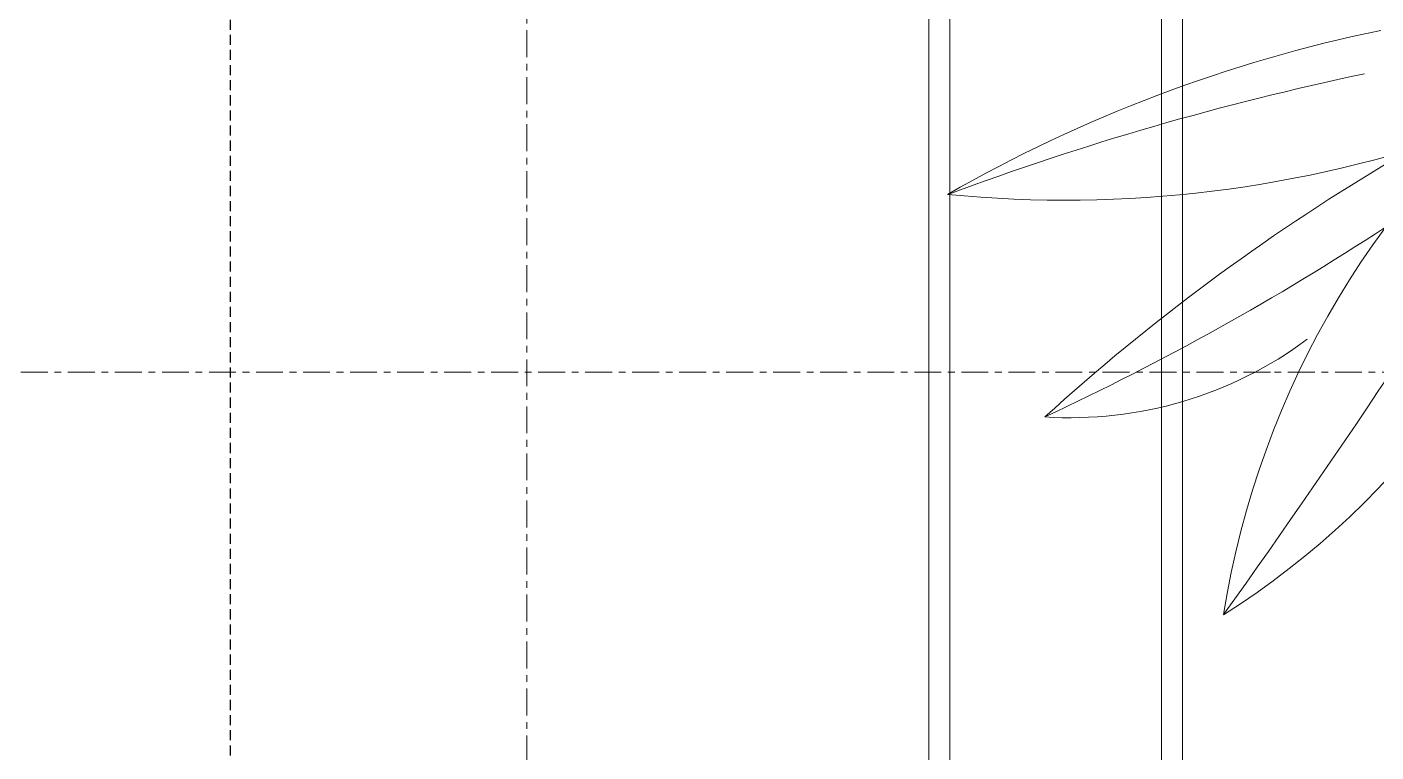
# Model space of a CAD drawing. Header units: millimetres. Extents: x 46404 to 154333, y -1327 to 55734.
# Drawn here: x 67419 to 68056, y 53358 to 53700 of the extents above; entities that cross this region are included whole.
import ezdxf

# ---------------------------------------------------------------- set-up
doc = ezdxf.new("R2010")
doc.units = ezdxf.units.MM
for name, pattern in [('Dash - Tight', [4.5, 3, -1.5]), ('Grid Line', [22.225, 12.7, -3.175, 3.175, -3.175]), ('Hidden', [7.14375, 4.7625, -2.38125])]:
    doc.linetypes.add(name, pattern=pattern)
for name, color, linetype, lineweight in [('A-DETL-GENF-2', 92, 'Dash - Tight', 18), ('A-DETL-GENF-3', 92, 'Hidden', 25), ('A-WALL', 113, 'Continuous', 18), ('G-IMPT-2', 8, 'Continuous', 18), ('L-PLNT', 71, 'Continuous', 18), ('S-GRID-1', 1, 'Grid Line', 9)]:
    doc.layers.add(name, color=color, linetype=linetype, lineweight=lineweight)

# ---------------------------------------------------------------- blocks, each defined once
blk = doc.blocks.new('CAY DUA VAN PHAT - CAY DUA VAN PHAT_dwg-2253781-TKCS_RAMP NKT 2 - MẶT BẰNG')
at = {"layer": 'G-IMPT-2'}
for centre, radius, start, end in [((594.7, -15.7), 778.2, 32.2613, 76.6297), ((1382.2, 1223.8), 834.2, 217.0531, 261.0676), ((-3578, -6349.7), 8300, 54.40802, 58.45357), ((-274.9, 250.4), 1135.9, 354.3681, 19.6563), ((2568.5, 1594.9), 2029.5, 210.8992, 222.2343), ((-1244.6, -845.1), 2548.6, 24.9673, 33.2653), ((2056.7, 827.6), 1384.6, 191.6383, 209.8274), ((3456.5, 1105.5), 2774.7, 191.9083, 200.385), ((691.4, 254.8), 375.2, 356.3118, 36.6378)]:
    blk.add_arc(centre, radius, start, end, dxfattribs=at)
blk = doc.blocks.new('CAY DUA VAN PHAT - CAY DUA VAN PHAT_dwg-V28-TKCS_RAMP NKT 2 - MẶT BẰNG')
at = {"layer": 'G-IMPT-2'}
for centre, radius, start, end in [((594.7, -15.7), 778.2, 32.2613, 76.6297), ((1382.2, 1223.8), 834.2, 217.0531, 261.0676), ((-3578, -6349.7), 8300, 54.40802, 58.45357), ((-274.9, 250.4), 1135.9, 354.3681, 19.6563), ((2568.5, 1594.9), 2029.5, 210.8992, 222.2343), ((-1244.6, -845.1), 2548.6, 24.9673, 33.2653), ((2056.7, 827.6), 1384.6, 191.6383, 209.8274), ((3456.5, 1105.5), 2774.7, 191.9083, 200.385), ((691.4, 254.8), 375.2, 356.3118, 36.6378)]:
    blk.add_arc(centre, radius, start, end, dxfattribs=at)
blk = doc.blocks.new('CAY DUA VAN PHAT - CAY DUA VAN PHAT-V29-TKCS_RAMP NKT 2 - MẶT BẰNG')
at = {"xscale": 0.5, "yscale": 0.5, "zscale": 0.5}
for name in ['CAY DUA VAN PHAT - CAY DUA VAN PHAT_dwg-2253781-TKCS_RAMP NKT 2 - MẶT BẰNG', 'CAY DUA VAN PHAT - CAY DUA VAN PHAT_dwg-V28-TKCS_RAMP NKT 2 - MẶT BẰNG']:
    blk.add_blockref(name, (-151.82, -370.52), dxfattribs=at)
blk = doc.blocks.new('BORDER VIEW - BORDER VIEW-2373945-TKCS_RAMP NKT 2 - MẶT BẰNG')
at = {"layer": 'A-DETL-GENF-3'}
blk.add_line((0, 150), (0, 4456.39), dxfattribs=at)

msp = doc.modelspace()

# ---------------------------------------------------------------- linework, layer by layer
at = {"layer": 'A-WALL'}
for p, q in [((67845, 50547.93), (67845, 54683.33)), ((67855, 50557.93), (67855, 54683.33)), ((67955, 54683.33), (67955, 50657.93)), ((67965, 54683.33), (67965, 50667.93))]:
    msp.add_line(p, q, dxfattribs=at)
at = {"layer": 'S-GRID-1'}
for p, q in [((67655, 50641.1), (67655, 54033.61)), ((68006.48, 53536.94), (66756.48, 53536.94)), ((80473.49, 53536.94), (68006.48, 53536.94))]:
    msp.add_line(p, q, dxfattribs=at)

# ---------------------------------------------------------------- block references
at = {"layer": 'A-DETL-GENF-2'}
msp.add_blockref('BORDER VIEW - BORDER VIEW-2373945-TKCS_RAMP NKT 2 - MẶT BẰNG', (67515, 50076.94), dxfattribs=at)
at = {"layer": 'L-PLNT', "rotation": 269.9999999999997}
msp.add_blockref('CAY DUA VAN PHAT - CAY DUA VAN PHAT-V29-TKCS_RAMP NKT 2 - MẶT BẰNG', (68155, 53896.94), dxfattribs=at)

doc.saveas('drawing.dxf')
